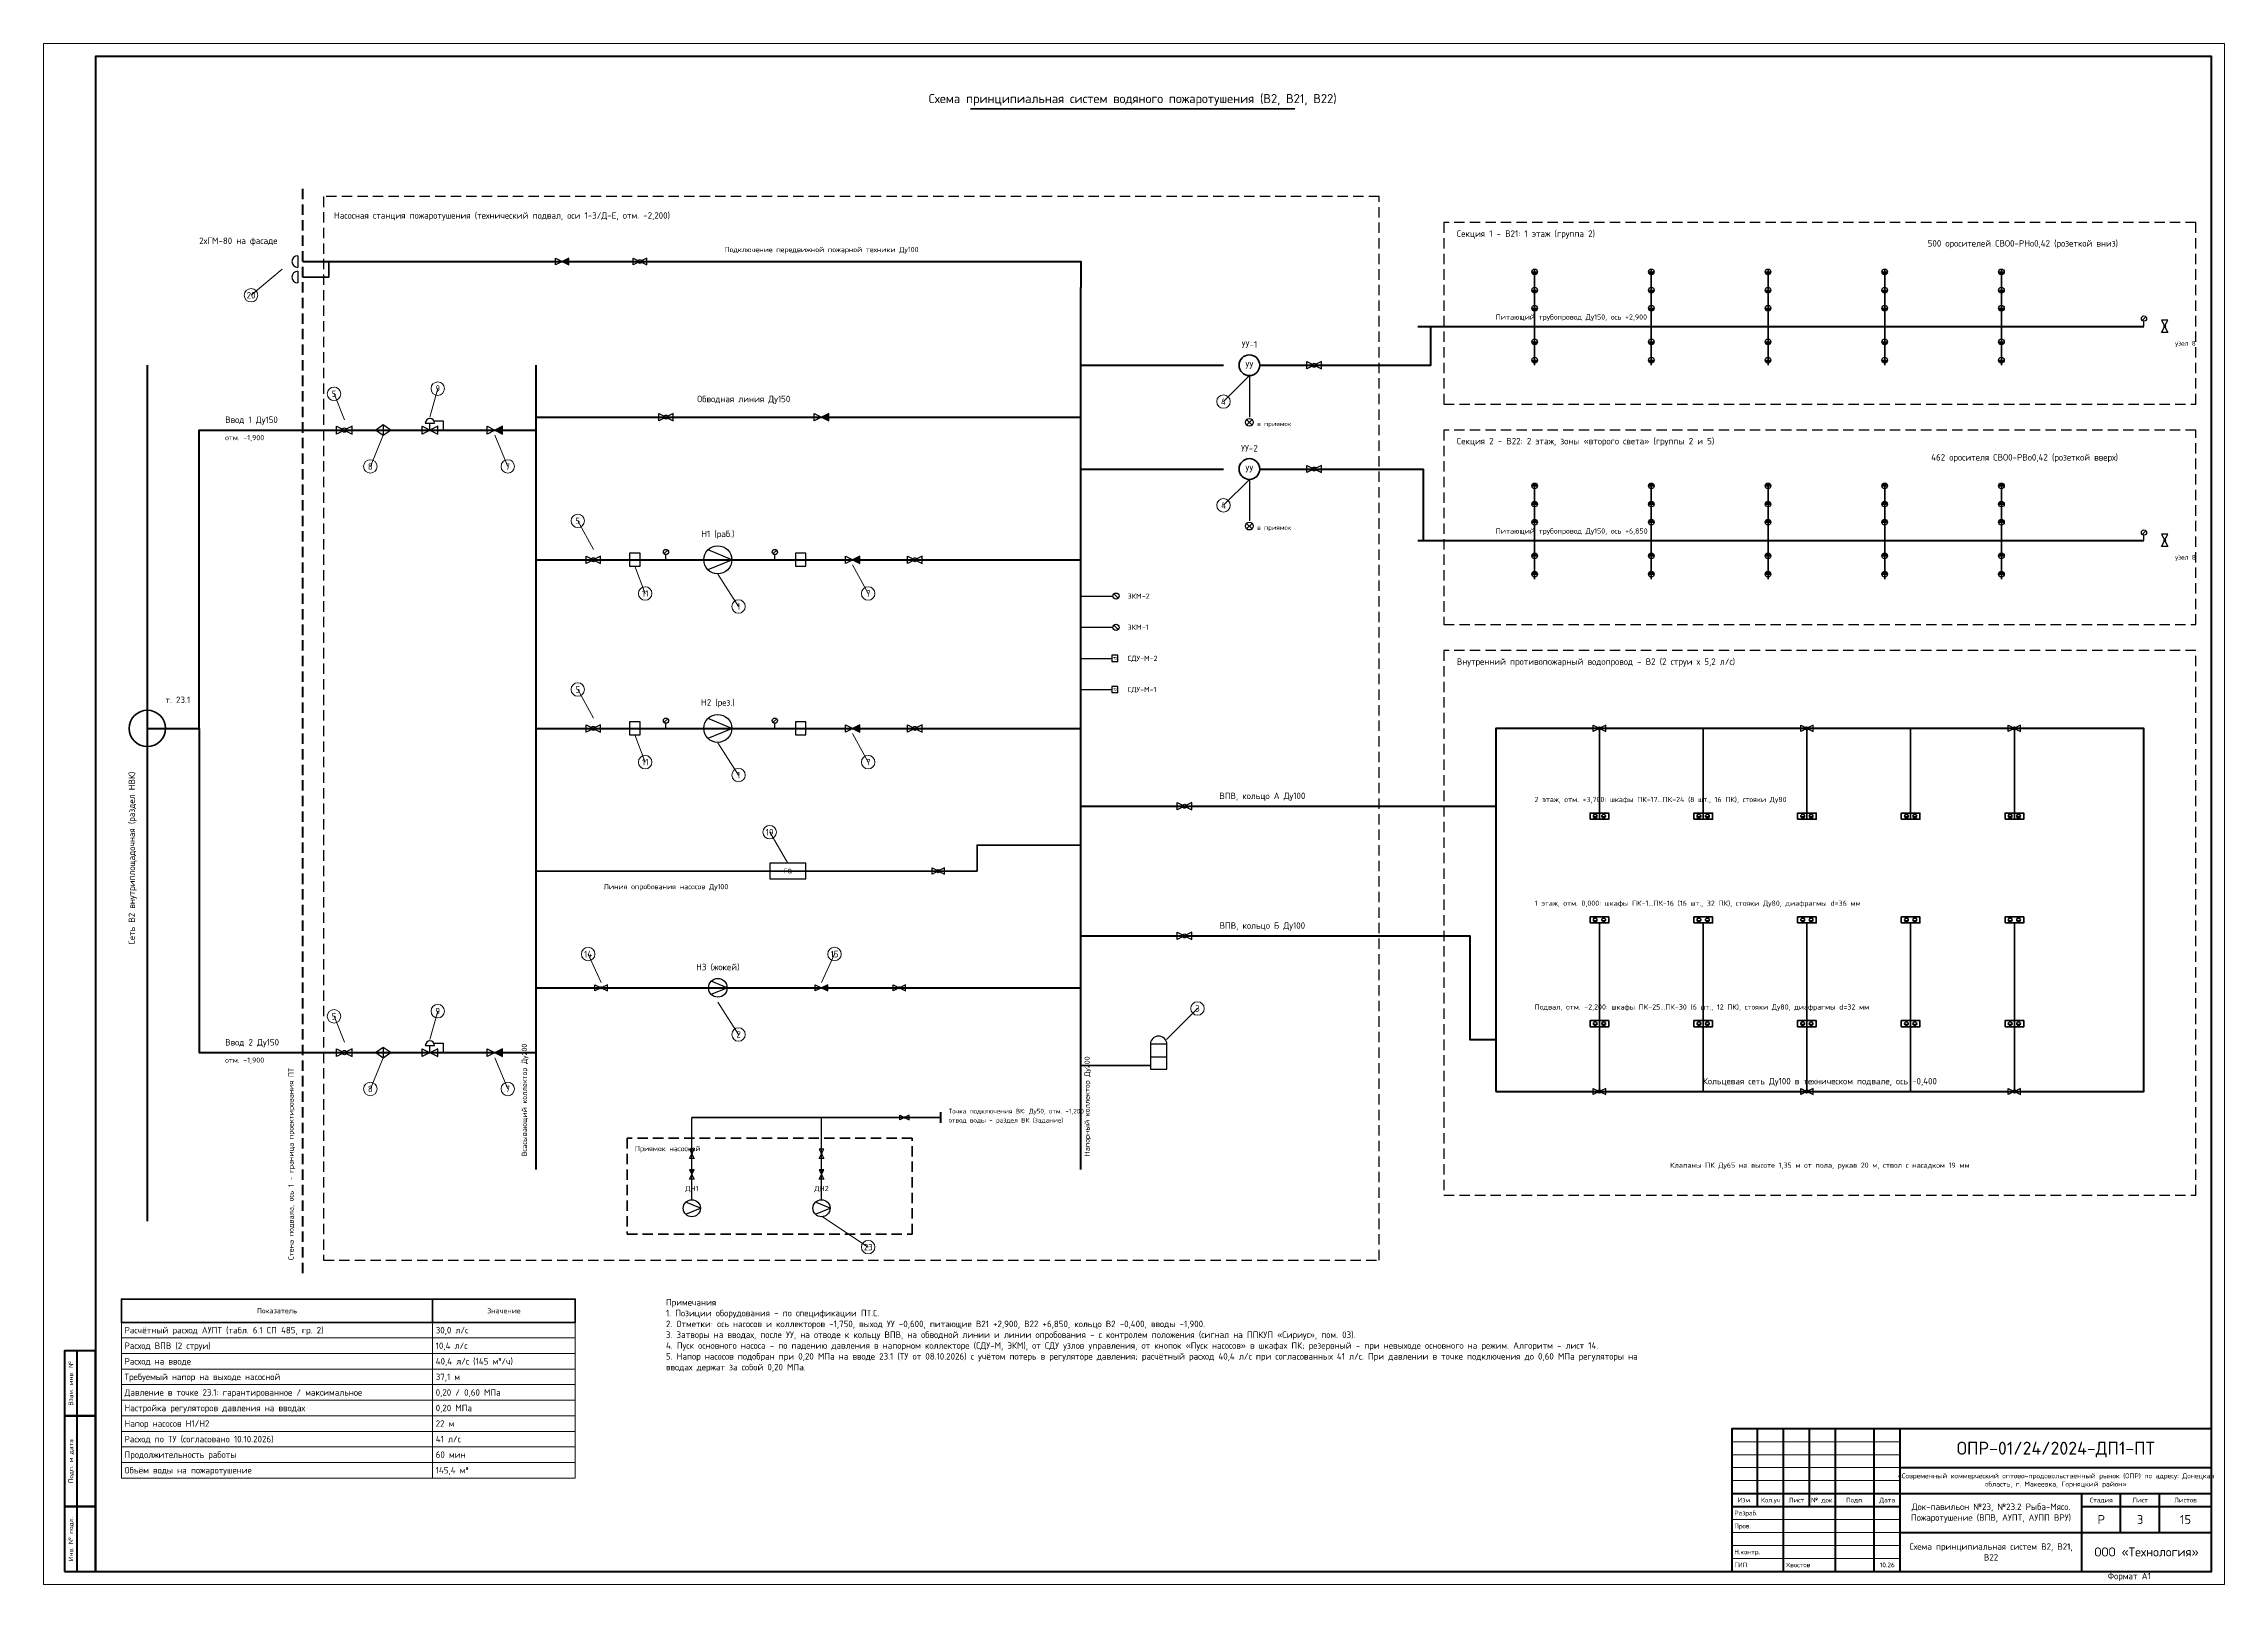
# Model space of a CAD drawing. Header units: millimetres. Extents: x 0 to 2118900, y -20000 to 84100.
# Drawn here: x 1800 to 2641, y -20000 to -19406 of the extents above; entities that cross this region are included whole.
import ezdxf
from ezdxf.enums import TextEntityAlignment as Align

# ---------------------------------------------------------------- set-up
doc = ezdxf.new("R2010")
doc.units = ezdxf.units.MM
doc.linetypes.add('DASHED', pattern=[1.524, 1.27, -0.254])
doc.linetypes.add('ПТ_ШТРИХ', pattern=[6, 4, -2])
for name, color, linetype, lineweight in [('ПТ_арматура', 7, 'Continuous', 30), ('ПТ_В2', 3, 'Continuous', 50), ('ПТ_В21', 1, 'Continuous', 50), ('ПТ_В21_расп', 1, 'Continuous', 30), ('ПТ_В22', 6, 'Continuous', 50), ('ПТ_В22_расп', 6, 'Continuous', 30), ('ПТ_ввод', 5, 'Continuous', 60), ('ПТ_выноски', 7, 'Continuous', 13), ('ПТ_контур', 7, 'Continuous', 35), ('ПТ_оборудование', 7, 'Continuous', 35), ('ПТ_оросители', 7, 'Continuous', 25), ('ПТ_ПК', 30, 'Continuous', 35), ('ПТ_рамка', 7, 'Continuous', 50), ('ПТ_рамка_тонк', 7, 'Continuous', 18), ('ПТ_текст', 7, 'Continuous', 18)]:
    doc.layers.add(name, color=color, linetype=linetype, lineweight=lineweight)
doc.styles.add('ПТ', font='isocpeur.ttf')
doc.styles.add('ПТ_загл', font='isocpeur.ttf')

# ---------------------------------------------------------------- blocks, each defined once
blk = doc.blocks.new('V_BFLY')
blk.add_lwpolyline([(-2, -1), (-2, 1), (2, -1), (2, 1)], close=True)
blk.add_circle((0, 0), 0.55)
blk = doc.blocks.new('STRAINER')
at = {"linetype": 'DASHED'}
blk.add_line((0, 1.4), (0, -1.4), dxfattribs=at)
blk.add_lwpolyline([(-2, 0), (0, 1.4), (2, 0), (0, -1.4)], close=True)
blk = doc.blocks.new('V_PRV')
for p, q in [((-1.2, 1.8), (1.2, 1.8)), ((0, 0), (0, 1.8))]:
    blk.add_line(p, q)
blk.add_lwpolyline([(-2, -1), (-2, 1), (2, -1), (2, 1)], close=True)
blk.add_lwpolyline([(1.2, 2.4), (3.4, 2.4), (3.4, 0)])
blk.add_arc((0, 1.8), 1.2, 0, 180)
blk = doc.blocks.new('V_CHECK')
h = blk.add_hatch(color=7)
h.dxf.hatch_style = 1
h.paths.add_polyline_path([(0, 0), (2, 1), (2, -1)])
blk.add_lwpolyline([(-2, -1), (-2, 1), (2, -1), (2, 1)], close=True)
blk = doc.blocks.new('PUMP')
blk.add_lwpolyline([(-2.1, -2.1), (3, 0), (-2.1, 2.1)])
blk.add_circle((0, 0), 3)
blk = doc.blocks.new('MANOM')
for p, q in [((-0.5, 2.5), (0.6, 3.6)), ((0, 0), (0, 2))]:
    blk.add_line(p, q)
blk.add_circle((0, 3), 1)
blk = doc.blocks.new('V_BALL')
h = blk.add_hatch(color=7)
h.dxf.hatch_style = 1
h.paths.add_polyline_path([(0.5, 0, 1), (-0.5, 0, 1)])
blk.add_lwpolyline([(-2, -1), (-2, 1), (2, -1), (2, 1)], close=True)
blk = doc.blocks.new('TANK')
blk.add_line((-2, -1), (2, -1))
blk.add_lwpolyline([(-2, -4), (2, -4), (2, 2), (-2, 2)], close=True)
blk.add_arc((0, 2), 2, 0, 180)
blk = doc.blocks.new('PSW')
blk.add_line((0, 0), (0, 1.6))
blk.add_lwpolyline([(-1, 1.6), (1, 1.6), (1, 3.6), (-1, 3.6)], close=True)
at = {"style": 'ПТ'}
blk.add_text('Р', height=1.2, dxfattribs=at).set_placement((0, 2.6), align=Align.MIDDLE_CENTER)
blk = doc.blocks.new('GM80')
blk.add_lwpolyline([(0, -1.5), (0, 1.5)])
blk.add_arc((0, 0), 1.5, -90, 90)
blk = doc.blocks.new('UU')
blk.add_circle((0, 0), 2.5)
at = {"style": 'ПТ'}
blk.add_text('УУ', height=1.6, dxfattribs=at).set_placement((0, 0), align=Align.MIDDLE_CENTER)
blk = doc.blocks.new('DRAIN')
for p, q in [((-1.06, -1.06), (1.06, 1.06)), ((-1.06, 1.06), (1.06, -1.06))]:
    blk.add_line(p, q)
blk.add_circle((0, 0), 1.5)
blk = doc.blocks.new('SPR_DN')
for p, q in [((-1.1, 0), (1.1, 0)), ((-1.08, -0.18), (1.08, -0.18)), ((-1.04, -0.37), (1.04, -0.37)), ((-0.95, -0.55), (0.95, -0.55)), ((-0.82, -0.73), (0.82, -0.73)), ((-0.61, -0.92), (0.61, -0.92))]:
    blk.add_line(p, q)
blk.add_circle((0, 0), 1.1)
blk = doc.blocks.new('SPR_UP')
for p, q in [((-1.1, 0), (1.1, 0)), ((-1.08, 0.18), (1.08, 0.18)), ((-1.04, 0.37), (1.04, 0.37)), ((-0.95, 0.55), (0.95, 0.55)), ((-0.82, 0.73), (0.82, 0.73)), ((-0.61, 0.92), (0.61, 0.92))]:
    blk.add_line(p, q)
blk.add_circle((0, 0), 1.1)
blk = doc.blocks.new('PK2')
h = blk.add_hatch(color=7)
h.dxf.hatch_style = 1
h.paths.add_polyline_path([(-2.6, 1.3, 1), (-1, 1.3)])
h = blk.add_hatch(color=7)
h.dxf.hatch_style = 1
h.paths.add_polyline_path([(1, 1.3, 1), (2.6, 1.3)])
blk.add_lwpolyline([(-4, 0), (4, 0), (4, 2.6), (-4, 2.6)], close=True)
for centre in [(-1.8, 1.3), (1.8, 1.3)]:
    blk.add_circle(centre, 0.8)

msp = doc.modelspace()

# ---------------------------------------------------------------- linework, layer by layer
at = {"layer": 'ПТ_арматура'}
for points in [[(2026, -19607.5), (2030, -19607.5), (2030, -19602.5), (2026, -19602.5)], [(2090, -19607.5), (2094, -19607.5), (2094, -19602.5), (2090, -19602.5)], [(2026, -19672.5), (2030, -19672.5), (2030, -19667.5), (2026, -19667.5)], [(2090, -19672.5), (2094, -19672.5), (2094, -19667.5), (2090, -19667.5)], [(2080, -19728), (2094, -19728), (2094, -19722), (2080, -19722)]]:
    msp.add_lwpolyline(points, close=True, dxfattribs=at)
at = {"layer": 'ПТ_В2', "lineweight": 50}
for points in [[(1900, -19490), (2200, -19490), (2200, -19500)], [(1990, -19550), (2200, -19550)], [(1990, -19605), (2200, -19605)], [(1990, -19670), (2200, -19670)], [(1990, -19770), (2200, -19770)]]:
    msp.add_lwpolyline(points, dxfattribs=at)
at = {"layer": 'ПТ_В2', "lineweight": 35}
for points in [[(1900, -19496), (1910, -19496), (1910, -19490)], [(2400, -19670), (2400, -19705)], [(2440, -19670), (2440, -19705)], [(2480, -19670), (2480, -19705)], [(2520, -19670), (2520, -19705)], [(2560, -19670), (2560, -19705)], [(2200, -19715), (2160, -19715), (2160, -19725), (1990, -19725)], [(2400, -19810), (2400, -19745)], [(2440, -19810), (2440, -19745)], [(2480, -19810), (2480, -19745)], [(2520, -19810), (2520, -19745)], [(2560, -19810), (2560, -19745)], [(2400, -19810), (2400, -19785)], [(2440, -19810), (2440, -19785)], [(2480, -19810), (2480, -19785)], [(2520, -19810), (2520, -19785)], [(2560, -19810), (2560, -19785)], [(2200, -19800), (2227, -19800)], [(2050, -19820), (2146, -19820)]]:
    msp.add_lwpolyline(points, dxfattribs=at)
at = {"layer": 'ПТ_В2', "lineweight": 70}
for points in [[(2200, -19840), (2200, -19500)], [(1990, -19840), (1990, -19530)]]:
    msp.add_lwpolyline(points, dxfattribs=at)
at = {"layer": 'ПТ_В2', "lineweight": 60}
for points in [[(2200, -19530), (2255, -19530)], [(2200, -19570), (2255, -19570)], [(2360, -19810), (2610, -19810), (2610, -19670), (2360, -19670), (2360, -19810)], [(2200, -19700), (2330, -19700)], [(2330, -19700), (2345, -19700), (2345, -19700), (2360, -19700)], [(2200, -19750), (2330, -19750)], [(2330, -19750), (2350, -19750), (2350, -19790), (2360, -19790)]]:
    msp.add_lwpolyline(points, dxfattribs=at)
at = {"layer": 'ПТ_В2', "lineweight": 25}
for points in [[(2265, -19534), (2265, -19550)], [(2265, -19574), (2265, -19590)], [(2200, -19619), (2210, -19619)], [(2200, -19631), (2210, -19631)], [(2200, -19643), (2210, -19643)], [(2200, -19655), (2210, -19655)], [(2050, -19852), (2050, -19820)], [(2100, -19852), (2100, -19820)]]:
    msp.add_lwpolyline(points, dxfattribs=at)
at = {"layer": 'ПТ_В21', "lineweight": 60}
for points in [[(2330, -19515), (2345, -19515)], [(2330, -19530), (2335, -19530), (2335, -19515), (2345, -19515)], [(2345, -19515), (2610, -19515)], [(2269, -19530), (2330, -19530)]]:
    msp.add_lwpolyline(points, dxfattribs=at)
at = {"layer": 'ПТ_В21_расп', "lineweight": 35}
for points in [[(2375, -19515), (2375, -19493)], [(2420, -19515), (2420, -19493)], [(2465, -19515), (2465, -19493)], [(2510, -19515), (2510, -19493)], [(2555, -19515), (2555, -19493)], [(2375, -19515), (2375, -19530)], [(2420, -19515), (2420, -19530)], [(2465, -19515), (2465, -19530)], [(2510, -19515), (2510, -19530)], [(2555, -19515), (2555, -19530)]]:
    msp.add_lwpolyline(points, dxfattribs=at)
at = {"layer": 'ПТ_В22', "lineweight": 60}
for points in [[(2269, -19570), (2330, -19570)], [(2330, -19570), (2332, -19570), (2332, -19597.5), (2345, -19597.5)], [(2330, -19597.5), (2345, -19597.5)], [(2345, -19597.5), (2610, -19597.5)]]:
    msp.add_lwpolyline(points, dxfattribs=at)
at = {"layer": 'ПТ_В22_расп', "lineweight": 35}
for points in [[(2375, -19597.5), (2375, -19575.5)], [(2420, -19597.5), (2420, -19575.5)], [(2465, -19597.5), (2465, -19575.5)], [(2510, -19597.5), (2510, -19575.5)], [(2555, -19597.5), (2555, -19575.5)], [(2375, -19597.5), (2375, -19612.5)], [(2420, -19597.5), (2420, -19612.5)], [(2465, -19597.5), (2465, -19612.5)], [(2510, -19597.5), (2510, -19612.5)], [(2555, -19597.5), (2555, -19612.5)]]:
    msp.add_lwpolyline(points, dxfattribs=at)
at = {"layer": 'ПТ_ввод', "lineweight": 70}
msp.add_lwpolyline([(1840, -19860), (1840, -19530)], dxfattribs=at)
at = {"layer": 'ПТ_ввод', "lineweight": 60}
for points in [[(1840, -19670), (1860, -19670), (1860, -19555), (1990, -19555)], [(1840, -19670), (1860, -19670), (1860, -19795), (1990, -19795)]]:
    msp.add_lwpolyline(points, dxfattribs=at)
at = {"layer": 'ПТ_выноски'}
for p, q in [((1892, -19493), (1880, -19503)), ((2265, -19534), (2255, -19544)), ((1916, -19551), (1912, -19541)), ((1949, -19550), (1952, -19539)), ((1931, -19557), (1926, -19569)), ((1974, -19557), (1979, -19569)), ((2265, -19574), (2255, -19584)), ((2012, -19601), (2006, -19590)), ((2028, -19607.5), (2032, -19618)), ((2060, -19610.5), (2068, -19623)), ((2112, -19607), (2118, -19618)), ((2012, -19666), (2006, -19655)), ((2028, -19672.5), (2032, -19683)), ((2060, -19675.5), (2068, -19688)), ((2112, -19672), (2118, -19683)), ((2087, -19722), (2080, -19710)), ((2015, -19768), (2010, -19757)), ((2100, -19768), (2105, -19757)), ((1949, -19790), (1952, -19779)), ((2060, -19775.5), (2068, -19788)), ((2233, -19790), (2245, -19778)), ((1916, -19791), (1912, -19781)), ((1931, -19797), (1926, -19809)), ((1974, -19797), (1979, -19809)), ((2100, -19858), (2118, -19870))]:
    msp.add_line(p, q, dxfattribs=at)
for centre in [(1880, -19503), (1952, -19539), (1912, -19541), (2255, -19544), (1926, -19569), (1979, -19569), (2255, -19584), (2006, -19590), (2032, -19618), (2068, -19623), (2118, -19618), (2006, -19655), (2032, -19683), (2068, -19688), (2118, -19683), (2080, -19710), (2010, -19757), (2105, -19757), (1912, -19781), (1952, -19779), (2245, -19778), (2068, -19788), (1926, -19809), (1979, -19809), (2118, -19870)]:
    msp.add_circle(centre, 2.6, dxfattribs=at)
at = {"layer": 'ПТ_контур', "lineweight": 35}
msp.add_line((2157.44, -19431.2), (2282.56, -19431.2), dxfattribs=at)
at = {"layer": 'ПТ_контур', "linetype": 'ПТ_ШТРИХ', "lineweight": 50}
msp.add_line((1900, -19880), (1900, -19460), dxfattribs=at)
at = {"layer": 'ПТ_контур', "lineweight": 50}
msp.add_line((2146, -19822), (2146, -19818), dxfattribs=at)
at = {"layer": 'ПТ_контур', "linetype": 'ПТ_ШТРИХ', "lineweight": 25}
for points in [[(1908, -19875), (2315, -19875), (2315, -19465), (1908, -19465)], [(2340, -19545), (2630, -19545), (2630, -19475), (2340, -19475)], [(2340, -19630), (2630, -19630), (2630, -19555), (2340, -19555)], [(2340, -19850), (2630, -19850), (2630, -19640), (2340, -19640)]]:
    msp.add_lwpolyline(points, close=True, dxfattribs=at)
at = {"layer": 'ПТ_контур', "linetype": 'ПТ_ШТРИХ', "lineweight": 35}
msp.add_lwpolyline([(2025, -19865), (2135, -19865), (2135, -19828), (2025, -19828)], close=True, dxfattribs=at)
at = {"layer": 'ПТ_контур', "lineweight": 35}
msp.add_circle((1840, -19670), 7, dxfattribs=at)
at = {"layer": 'ПТ_рамка', "lineweight": 50}
for p, q in [((1813, -19935), (1813, -19910)), ((1813, -19970), (1813, -19935)), ((2461, -19970), (2461, -19940)), ((2471, -19970), (2471, -19940)), ((2481, -19970), (2481, -19940)), ((2491, -19970), (2491, -19940)), ((2506, -19970), (2506, -19940)), ((2451, -19965), (2516, -19965)), ((2516, -19965), (2636, -19965)), ((2601, -19980), (2601, -19965)), ((2616, -19980), (2616, -19965)), ((1813, -19995), (1813, -19970)), ((2451, -19970), (2516, -19970)), ((2471, -19995), (2471, -19970)), ((2491, -19995), (2491, -19970)), ((2506, -19995), (2506, -19970)), ((2586, -19970), (2636, -19970))]:
    msp.add_line(p, q, dxfattribs=at)
at = {"layer": 'ПТ_рамка', "lineweight": 70}
for p, q in [((2516, -19995), (2516, -19940)), ((2516, -19955), (2636, -19955)), ((2586, -19995), (2586, -19965)), ((2516, -19980), (2636, -19980))]:
    msp.add_line(p, q, dxfattribs=at)
at = {"layer": 'ПТ_рамка', "lineweight": 18}
for p, q in [((2451, -19945), (2516, -19945)), ((2451, -19950), (2516, -19950)), ((2451, -19955), (2516, -19955)), ((2451, -19960), (2516, -19960)), ((2451, -19975), (2516, -19975)), ((2451, -19980), (2516, -19980)), ((2451, -19985), (2516, -19985)), ((2451, -19990), (2516, -19990))]:
    msp.add_line(p, q, dxfattribs=at)
at = {"layer": 'ПТ_рамка', "lineweight": 70}
for points in [[(1820, -19995), (2636, -19995), (2636, -19411), (1820, -19411)], [(2451, -19995), (2636, -19995), (2636, -19940), (2451, -19940)]]:
    msp.add_lwpolyline(points, close=True, dxfattribs=at)
at = {"layer": 'ПТ_рамка', "lineweight": 50}
for points in [[(1808, -19935), (1820, -19935), (1820, -19910), (1808, -19910)], [(1808, -19970), (1820, -19970), (1820, -19935), (1808, -19935)], [(1808, -19995), (1820, -19995), (1820, -19970), (1808, -19970)]]:
    msp.add_lwpolyline(points, close=True, dxfattribs=at)
at = {"layer": 'ПТ_рамка_тонк', "lineweight": 35}
for p, q in [((1830, -19890), (1830, -19899)), ((1950, -19890), (1950, -19899)), ((2005, -19890), (2005, -19899))]:
    msp.add_line(p, q, dxfattribs=at)
at = {"layer": 'ПТ_рамка_тонк'}
for p, q in [((1830, -19899), (1830, -19905)), ((1830, -19905), (2005, -19905)), ((1830, -19905), (1830, -19911)), ((1950, -19899), (1950, -19905)), ((1950, -19905), (1950, -19911)), ((2005, -19899), (2005, -19905)), ((2005, -19905), (2005, -19911)), ((1830, -19911), (2005, -19911)), ((1830, -19911), (1830, -19917)), ((1950, -19911), (1950, -19917)), ((2005, -19911), (2005, -19917)), ((1830, -19917), (2005, -19917)), ((1830, -19917), (1830, -19923)), ((1830, -19923), (2005, -19923)), ((1830, -19923), (1830, -19929)), ((1950, -19917), (1950, -19923)), ((1950, -19923), (1950, -19929)), ((2005, -19917), (2005, -19923)), ((2005, -19923), (2005, -19929)), ((1830, -19929), (2005, -19929)), ((1830, -19929), (1830, -19935)), ((1950, -19929), (1950, -19935)), ((2005, -19929), (2005, -19935)), ((1830, -19935), (2005, -19935)), ((1830, -19935), (1830, -19941)), ((1950, -19935), (1950, -19941)), ((2005, -19935), (2005, -19941)), ((1830, -19941), (2005, -19941)), ((1830, -19941), (1830, -19947)), ((1830, -19947), (2005, -19947)), ((1830, -19947), (1830, -19953)), ((1950, -19941), (1950, -19947)), ((1950, -19947), (1950, -19953)), ((2005, -19941), (2005, -19947)), ((2005, -19947), (2005, -19953)), ((1830, -19953), (2005, -19953)), ((1830, -19953), (1830, -19959)), ((1950, -19953), (1950, -19959)), ((2005, -19953), (2005, -19959)), ((1830, -19959), (2005, -19959))]:
    msp.add_line(p, q, dxfattribs=at)
at = {"layer": 'ПТ_рамка_тонк', "lineweight": 13}
msp.add_lwpolyline([(1800, -20000), (2641, -20000), (2641, -19406), (1800, -19406)], close=True, dxfattribs=at)
at = {"layer": 'ПТ_рамка_тонк', "lineweight": 35}
msp.add_lwpolyline([(1830, -19899), (2005, -19899), (2005, -19890), (1830, -19890)], close=True, dxfattribs=at)

# ---------------------------------------------------------------- block references
at = {"layer": 'ПТ_арматура'}
for name, p, xscale, yscale, rotation in [('GM80', (1898, -19490), 1.5, 1.5, 180), ('GM80', (1898, -19496), 1.5, 1.5, 180), ('V_BALL', (2618, -19515), 1.2, 1.2, 90), ('V_BALL', (2618, -19597.5), 1.2, 1.2, 90), ('MANOM', (2210, -19619), 1.2, 1.2, -90), ('MANOM', (2210, -19631), 1.2, 1.2, -90), ('PSW', (2210, -19643), 1.2, 1.2, -90), ('PSW', (2210, -19655), 1.2, 1.2, -90), ('V_BALL', (2050, -19834), 0.9, 0.9, 90), ('V_BALL', (2100, -19834), 0.9, 0.9, 90), ('V_CHECK', (2050, -19842), 0.9, 0.9, 90), ('V_CHECK', (2100, -19842), 0.9, 0.9, 90)]:
    msp.add_blockref(name, p, dxfattribs=dict(at, xscale=xscale, yscale=yscale, rotation=rotation))
for name, p, xscale, yscale in [('V_CHECK', (2000, -19490), 1.3, 1.3), ('V_BFLY', (2030, -19490), 1.3, 1.3), ('V_BFLY', (2290, -19530), 1.4, 1.4), ('STRAINER', (1931, -19555), 1.5, 1.5), ('V_PRV', (1949, -19555), 1.5, 1.5), ('V_BFLY', (2040, -19550), 1.4, 1.4), ('V_CHECK', (2100, -19550), 1.4, 1.4), ('V_BFLY', (1916, -19555), 1.5, 1.5), ('V_CHECK', (1974, -19555), 1.5, 1.5), ('V_BFLY', (2290, -19570), 1.4, 1.4), ('V_BFLY', (2012, -19605), 1.4, 1.4), ('PUMP', (2060, -19605), 1.8, 1.8), ('V_CHECK', (2112, -19605), 1.4, 1.4), ('V_BFLY', (2136, -19605), 1.4, 1.4), ('V_BFLY', (2012, -19670), 1.4, 1.4), ('PUMP', (2060, -19670), 1.8, 1.8), ('V_CHECK', (2112, -19670), 1.4, 1.4), ('V_BFLY', (2136, -19670), 1.4, 1.4), ('V_BFLY', (2400, -19670), 1.2, 1.2), ('V_BFLY', (2480, -19670), 1.2, 1.2), ('V_BFLY', (2560, -19670), 1.2, 1.2), ('V_BFLY', (2240, -19700), 1.4, 1.4), ('V_BFLY', (2145, -19725), 1.2, 1.2), ('V_BFLY', (2240, -19750), 1.4, 1.4), ('V_BALL', (2015, -19770), 1.2, 1.2), ('PUMP', (2060, -19770), 1.2, 1.2), ('V_CHECK', (2100, -19770), 1.2, 1.2), ('V_BALL', (2130, -19770), 1.2, 1.2), ('TANK', (2230, -19795), 1.6, 1.6), ('V_BFLY', (1916, -19795), 1.5, 1.5), ('STRAINER', (1931, -19795), 1.5, 1.5), ('V_PRV', (1949, -19795), 1.5, 1.5), ('V_CHECK', (1974, -19795), 1.5, 1.5), ('V_BFLY', (2400, -19810), 1.2, 1.2), ('V_BFLY', (2480, -19810), 1.2, 1.2), ('V_BFLY', (2560, -19810), 1.2, 1.2), ('V_BALL', (2132, -19820), 0.9, 0.9), ('PUMP', (2050, -19855), 1.1, 1.1), ('PUMP', (2100, -19855), 1.1, 1.1)]:
    msp.add_blockref(name, p, dxfattribs=dict(at, xscale=xscale, yscale=yscale))
for name, p in [('MANOM', (2610, -19515)), ('DRAIN', (2265, -19552)), ('DRAIN', (2265, -19592)), ('MANOM', (2610, -19597.5)), ('MANOM', (2040, -19605)), ('MANOM', (2082, -19605)), ('MANOM', (2040, -19670)), ('MANOM', (2082, -19670))]:
    msp.add_blockref(name, p, dxfattribs=at)
at = {"layer": 'ПТ_оборудование', "xscale": 1.6, "yscale": 1.6}
for p in [(2265, -19530), (2265, -19570)]:
    msp.add_blockref('UU', p, dxfattribs=at)
at = {"layer": 'ПТ_оросители'}
for name, p in [('SPR_DN', (2375, -19494)), ('SPR_DN', (2420, -19494)), ('SPR_DN', (2465, -19494)), ('SPR_DN', (2510, -19494)), ('SPR_DN', (2555, -19494)), ('SPR_DN', (2375, -19501)), ('SPR_DN', (2420, -19501)), ('SPR_DN', (2465, -19501)), ('SPR_DN', (2510, -19501)), ('SPR_DN', (2555, -19501)), ('SPR_DN', (2375, -19508)), ('SPR_DN', (2420, -19508)), ('SPR_DN', (2465, -19508)), ('SPR_DN', (2510, -19508)), ('SPR_DN', (2555, -19508)), ('SPR_DN', (2375, -19521)), ('SPR_DN', (2375, -19528)), ('SPR_DN', (2420, -19521)), ('SPR_DN', (2420, -19528)), ('SPR_DN', (2465, -19521)), ('SPR_DN', (2465, -19528)), ('SPR_DN', (2510, -19521)), ('SPR_DN', (2510, -19528)), ('SPR_DN', (2555, -19521)), ('SPR_DN', (2555, -19528)), ('SPR_UP', (2375, -19576.5)), ('SPR_UP', (2420, -19576.5)), ('SPR_UP', (2465, -19576.5)), ('SPR_UP', (2510, -19576.5)), ('SPR_UP', (2555, -19576.5)), ('SPR_UP', (2375, -19583.5)), ('SPR_UP', (2420, -19583.5)), ('SPR_UP', (2465, -19583.5)), ('SPR_UP', (2510, -19583.5)), ('SPR_UP', (2555, -19583.5)), ('SPR_UP', (2375, -19590.5)), ('SPR_UP', (2420, -19590.5)), ('SPR_UP', (2465, -19590.5)), ('SPR_UP', (2510, -19590.5)), ('SPR_UP', (2555, -19590.5)), ('SPR_UP', (2375, -19603.5)), ('SPR_UP', (2420, -19603.5)), ('SPR_UP', (2465, -19603.5)), ('SPR_UP', (2510, -19603.5)), ('SPR_UP', (2555, -19603.5)), ('SPR_UP', (2375, -19610.5)), ('SPR_UP', (2420, -19610.5)), ('SPR_UP', (2465, -19610.5)), ('SPR_UP', (2510, -19610.5)), ('SPR_UP', (2555, -19610.5))]:
    msp.add_blockref(name, p, dxfattribs=at)
at = {"layer": 'ПТ_ПК', "xscale": 0.9, "yscale": 0.9}
for p in [(2400, -19705), (2440, -19705), (2480, -19705), (2520, -19705), (2560, -19705), (2400, -19745), (2440, -19745), (2480, -19745), (2520, -19745), (2560, -19745), (2400, -19785), (2440, -19785), (2480, -19785), (2520, -19785), (2560, -19785)]:
    msp.add_blockref('PK2', p, dxfattribs=at)

# ---------------------------------------------------------------- texts
at = {"layer": 'ПТ_текст'}
for s, height, style, p in [('Схема принципиальная систем водяного пожаротушения (В2, В21, В22)', 3.5, 'ПТ_загл', (2220, -19430)), ('Подключение передвижной пожарной техники Ду100', 2, 'ПТ', (2100, -19487)), ('УУ-1', 2.5, 'ПТ_загл', (2265, -19524)), ('Обводная линия Ду150', 2.5, 'ПТ', (2070, -19545)), ('УУ-2', 2.5, 'ПТ_загл', (2265, -19564)), ('Н1 (раб.)', 2.5, 'ПТ_загл', (2060, -19597)), ('Н2 (рез.)', 2.5, 'ПТ_загл', (2060, -19662)), ('ВПВ, кольцо А Ду100', 2.5, 'ПТ', (2270, -19698)), ('ВПВ, кольцо Б Ду100', 2.5, 'ПТ', (2270, -19748)), ('Н3 (жокей)', 2.5, 'ПТ_загл', (2060, -19764)), ('Кольцевая сеть Ду100 в техническом подвале, ось -0,400', 2.5, 'ПТ', (2485, -19808)), ('Клапаны ПК Ду65 на высоте 1,35 м от пола, рукав 20 м, ствол с насадком 19 мм', 2, 'ПТ', (2485, -19840)), ('ДН1', 2, 'ПТ', (2050, -19849)), ('ДН2', 2, 'ПТ', (2100, -19849))]:
    msp.add_text(s, height=height, dxfattribs=dict(at, style=style)).set_placement(p, align=Align.BOTTOM_CENTER)
for s, height, style, p in [('Насосная станция пожаротушения (технический подвал, оси 1-3/Д-Е, отм. -2,200)', 2.5, 'ПТ', (1912, -19471)), ('Секция 1 - В21: 1 этаж (группа 2)', 2.5, 'ПТ_загл', (2345, -19478)), ('Секция 2 - В22: 2 этаж, зоны «второго света» (группы 2 и 5)', 2.5, 'ПТ_загл', (2345, -19558)), ('Внутренний противопожарный водопровод - В2 (2 струи х 5,2 л/с)', 2.5, 'ПТ_загл', (2345, -19643)), ('Приямок насосной', 2, 'ПТ', (2028, -19831))]:
    msp.add_text(s, height=height, dxfattribs=dict(at, style=style)).set_placement(p, align=Align.TOP_LEFT)
at = {"layer": 'ПТ_текст', "style": 'ПТ'}
for s, height, p in [('2хГМ-80 на фасаде', 2.5, (1860, -19484)), ('Питающий трубопровод Ду150, ось +2,900', 2, (2360, -19513)), ('узел 8', 1.8, (2622, -19523)), ('Ввод 1 Ду150', 2.5, (1870, -19553)), ('в приямок', 1.8, (2268, -19554)), ('отм. -1,900', 2, (1870, -19559.5)), ('в приямок', 1.8, (2268, -19594)), ('Питающий трубопровод Ду150, ось +6,850', 2, (2360, -19595.5)), ('узел 8', 1.8, (2622, -19605.5)), ('т. 23.1', 2.5, (1847, -19661)), ('2 этаж, отм. +3,700: шкафы ПК-17...ПК-24 (8 шт., 16 ПК), стояки Ду80', 2, (2375, -19699)), ('1 этаж, отм. 0,000: шкафы ПК-1...ПК-16 (16 шт., 32 ПК), стояки Ду80, диафрагмы d=36 мм', 2, (2375, -19739)), ('Подвал, отм. -2,200: шкафы ПК-25...ПК-30 (6 шт., 12 ПК), стояки Ду80, диафрагмы d=32 мм', 2, (2375, -19779)), ('отм. -1,900', 2, (1870, -19799.5)), ('Ввод 2 Ду150', 2.5, (1870, -19793)), ('Точка подключения ВК: Ду50, отм. -1,200', 1.8, (2149, -19819)), ('отвод воды - раздел ВК (задание)', 1.8, (2149, -19822.5)), ('Формат A1', 2.5, (2596, -19998.8))]:
    msp.add_text(s, height=height, dxfattribs=at).set_placement(p, align=Align.BOTTOM_LEFT)
for s, p in [('500 оросителей СВО0-РНо0,42 (розеткой вниз)', (2600, -19485)), ('462 оросителя СВО0-РВо0,42 (розеткой вверх)', (2600, -19567.5))]:
    msp.add_text(s, height=2.5, dxfattribs=at).set_placement(p, align=Align.BOTTOM_RIGHT)
at = {"layer": 'ПТ_текст'}
for s, height, style, p in [('20', 2.5, 'ПТ', (1880, -19503)), ('5', 2.5, 'ПТ', (1912, -19541)), ('9', 2.5, 'ПТ', (1952, -19539)), ('4', 2.5, 'ПТ', (2255, -19544)), ('8', 2.5, 'ПТ', (1926, -19569)), ('7', 2.5, 'ПТ', (1979, -19569)), ('4', 2.5, 'ПТ', (2255, -19584)), ('5', 2.5, 'ПТ', (2006, -19590)), ('11', 2.5, 'ПТ', (2032, -19618)), ('7', 2.5, 'ПТ', (2118, -19618)), ('1', 2.5, 'ПТ', (2068, -19623)), ('5', 2.5, 'ПТ', (2006, -19655)), ('11', 2.5, 'ПТ', (2032, -19683)), ('1', 2.5, 'ПТ', (2068, -19688)), ('7', 2.5, 'ПТ', (2118, -19683)), ('19', 2.5, 'ПТ', (2080, -19710)), ('FQ', 1.8, 'ПТ', (2087, -19725)), ('14', 2.5, 'ПТ', (2010, -19757)), ('15', 2.5, 'ПТ', (2105, -19757)), ('5', 2.5, 'ПТ', (1912, -19781)), ('9', 2.5, 'ПТ', (1952, -19779)), ('3', 2.5, 'ПТ', (2245, -19778)), ('2', 2.5, 'ПТ', (2068, -19788)), ('8', 2.5, 'ПТ', (1926, -19809)), ('7', 2.5, 'ПТ', (1979, -19809)), ('23', 2.5, 'ПТ', (2118, -19870)), ('ОПР-01/24/2024-ДП1-ПТ', 5, 'ПТ_загл', (2576, -19947.5)), ('Изм.', 1.8, 'ПТ', (2456, -19967.5)), ('Кол.уч', 1.8, 'ПТ', (2466, -19967.5)), ('Лист', 1.8, 'ПТ', (2476, -19967.5)), ('№ док.', 1.8, 'ПТ', (2486, -19967.5)), ('Подп.', 1.8, 'ПТ', (2498.5, -19967.5)), ('Дата', 1.8, 'ПТ', (2511, -19967.5)), ('Стадия', 1.8, 'ПТ', (2593.5, -19967.5)), ('Р', 3.5, 'ПТ', (2593.5, -19975)), ('Лист', 1.8, 'ПТ', (2608.5, -19967.5)), ('3', 3.5, 'ПТ', (2608.5, -19975)), ('Листов', 1.8, 'ПТ', (2626, -19967.5)), ('15', 3.5, 'ПТ', (2626, -19975)), ('ООО «Технология»', 3.5, 'ПТ', (2611, -19987.5)), ('10.26', 1.8, 'ПТ', (2511, -19992.5))]:
    msp.add_text(s, height=height, dxfattribs=dict(at, style=style)).set_placement(p, align=Align.MIDDLE_CENTER)
at = {"layer": 'ПТ_текст', "style": 'ПТ'}
for s, height, p in [('ЭКМ-2', 2, (2218, -19619)), ('ЭКМ-1', 2, (2218, -19631)), ('СДУ-М-2', 2, (2218, -19643)), ('СДУ-М-1', 2, (2218, -19655)), ('Расчётный расход АУПТ (табл. 6.1 СП 485, гр. 2)', 2.5, (1831.2, -19902)), ('30,0 л/с', 2.5, (1951.2, -19902)), ('Расход ВПВ (2 струи)', 2.5, (1831.2, -19908)), ('Расход на вводе', 2.5, (1831.2, -19914)), ('10,4 л/с', 2.5, (1951.2, -19908)), ('40,4 л/с (145 м³/ч)', 2.5, (1951.2, -19914)), ('Требуемый напор на выходе насосной', 2.5, (1831.2, -19920)), ('37,1 м', 2.5, (1951.2, -19920)), ('Давление в точке 23.1: гарантированное / максимальное', 2.5, (1831.2, -19926)), ('Настройка регуляторов давления на вводах', 2.5, (1831.2, -19932)), ('0,20 / 0,60 МПа', 2.5, (1951.2, -19926)), ('0,20 МПа', 2.5, (1951.2, -19932)), ('Напор насосов Н1/Н2', 2.5, (1831.2, -19938)), ('22 м', 2.5, (1951.2, -19938)), ('Расход по ТУ (согласовано 10.10.2026)', 2.5, (1831.2, -19944)), ('41 л/с', 2.5, (1951.2, -19944)), ('Объём воды на пожаротушение', 2.5, (1831.2, -19956)), ('Продолжительность работы', 2.5, (1831.2, -19950)), ('145,4 м³', 2.5, (1951.2, -19956)), ('60 мин', 2.5, (1951.2, -19950)), ('Разраб.', 1.8, (2452, -19972.5)), ('Пров.', 1.8, (2452, -19977.5)), ('Н.контр.', 1.8, (2452, -19987.5)), ('ГИП', 1.8, (2452, -19992.5)), ('Хвостов', 1.8, (2472, -19992.5))]:
    msp.add_text(s, height=height, dxfattribs=at).set_placement(p, align=Align.MIDDLE_LEFT)
msp.add_text('Сеть В2 внутриплощадочная (раздел НВК)', height=2.5, rotation=90, dxfattribs=at).set_placement((1836, -19720), align=Align.BOTTOM_CENTER)
msp.add_text('Линия опробования насосов Ду100', height=2, dxfattribs=at).set_placement((2040, -19730), align=Align.TOP_CENTER)
for s, p in [('Всасывающий коллектор Ду200', (1987, -19835)), ('Напорный коллектор Ду200', (2204, -19835)), ('Стена подвала, ось 1 - граница проектирования ПТ', (1897, -19875))]:
    msp.add_text(s, height=2, rotation=90, dxfattribs=at).set_placement(p, align=Align.BOTTOM_LEFT)
for s, p in [('Взам. инв. №', (1810.5, -19922.5)), ('Подп. и дата', (1810.5, -19952.5)), ('Инв. № подл.', (1810.5, -19982.5))]:
    msp.add_text(s, height=1.8, rotation=90, dxfattribs=at).set_placement(p, align=Align.MIDDLE_CENTER)
for s, insert, char_height, width, attachment_point in [('Показатель', (1890, -19894.5), 1.98, 118.5, 5), ('Значение', (1977.5, -19894.5), 1.98, 53.5, 5), ('Примечания \\P1. Позиции оборудования - по спецификации ПТ.С. \\P2. Отметки: ось насосов и коллекторов -1,750, выход УУ -0,600, питающие В21 +2,900, В22 +6,850, кольцо В2 -0,400, вводы -1,900. \\P3. Затворы на вводах, после УУ, на отводе к кольцу ВПВ, на обводной линии и линии опробования - с контролем положения (сигнал на ППКУП «Сириус», пом. 03). \\P4. Пуск основного насоса - по падению давления в напорном коллекторе (СДУ-М, ЭКМ), от СДУ узлов управления, от кнопок «Пуск насосов» в шкафах ПК; резервный - при невыходе основного на режим. Алгоритм - лист 14. \\P5. Напор насосов подобран при 0,20 МПа на вводе 23.1 (ТУ от 08.10.2026) с учётом потерь в регуляторе давления; расчётный расход 40,4 л/с при согласованных 41 л/с. При давлении в точке подключения до 0,60 МПа регуляторы на вводах держат за собой 0,20 МПа.', (2040, -19890), 2.5, 380, 1), ('«Современный коммерческий оптово-продовольственный рынок (ОПР) по адресу: Донецкая область, г. Макеевка, Горняцкий район»', (2576, -19960), 1.9, 116, 5), ('Док-павильон №23, №23.2 Рыба-Мясо. Пожаротушение (ВПВ, АУПТ, АУПП ВРУ)', (2551, -19972.5), 2.5, 66, 5), ('Схема принципиальная систем В2, В21, В22', (2551, -19987.5), 2.5, 66, 5)]:
    msp.add_mtext(s, dxfattribs=dict(at, insert=insert, char_height=char_height, width=width, attachment_point=attachment_point))

doc.saveas('drawing.dxf')
